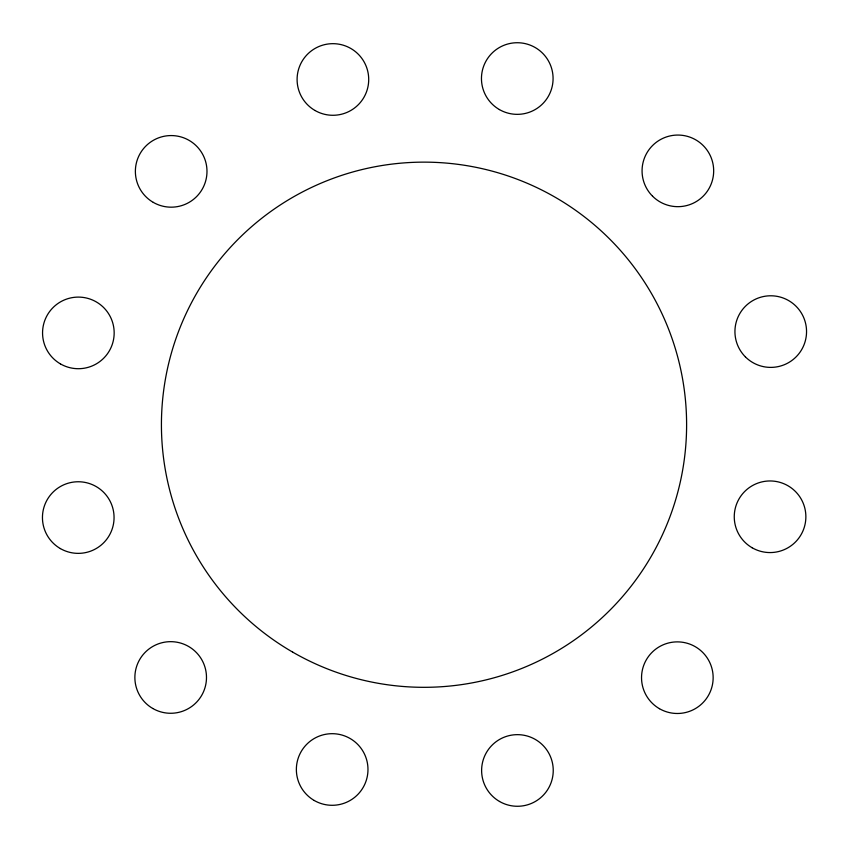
<?xml version="1.0" encoding="UTF-8"?>
<svg xmlns="http://www.w3.org/2000/svg" width="849" height="849" viewBox="0 0 849 849"><rect width="100%" height="100%" fill="white"/><g stroke="black" fill="none" stroke-linecap="round" stroke-linejoin="round"><path stroke-width="1.27" d="M659.44 708.692A35.807 35.807 0 0 0 713.149 677.682A35.807 35.807 0 0 0 659.44 646.673A35.807 35.807 0 0 0 659.44 708.692M752.161 547.775A35.807 35.807 0 0 0 805.871 516.765A35.807 35.807 0 0 0 752.161 485.755A35.807 35.807 0 0 0 752.161 547.775M499.371 109.553A35.807 35.807 0 0 0 553.081 78.532A35.807 35.807 0 0 0 499.371 47.523A35.807 35.807 0 0 0 499.371 109.553M745.422 356.909A35.807 35.807 0 0 0 805.33 340.852A35.807 35.807 0 0 0 761.479 297.001A35.807 35.807 0 0 0 745.422 356.909M652.552 196.183A35.807 35.807 0 0 0 712.46 180.126A35.807 35.807 0 0 0 668.609 136.275A35.807 35.807 0 0 0 652.552 196.183M153.276 202.38A35.807 35.807 0 0 0 206.986 171.371A35.807 35.807 0 0 0 153.276 140.361A35.807 35.807 0 0 0 153.276 202.38M315 110.487A35.807 35.807 0 0 0 368.71 79.477A35.807 35.807 0 0 0 315 48.467A35.807 35.807 0 0 0 315 110.487M60.353 548.571A35.807 35.807 0 0 0 114.063 517.561A35.807 35.807 0 0 0 60.353 486.551A35.807 35.807 0 0 0 60.353 548.571M314.268 800.501A35.807 35.807 0 0 0 367.978 769.491A35.807 35.807 0 0 0 314.268 738.481A35.807 35.807 0 0 0 314.268 800.501M499.53 801.477A35.807 35.807 0 0 0 553.24 770.467A35.807 35.807 0 0 0 499.53 739.447A35.807 35.807 0 0 0 499.53 801.477M152.778 708.48A35.807 35.807 0 0 0 206.487 677.47A35.807 35.807 0 0 0 152.778 646.46A35.807 35.807 0 0 0 152.778 708.48M60.459 363.913A35.807 35.807 0 0 0 114.169 332.904A35.807 35.807 0 0 0 60.459 301.894A35.807 35.807 0 0 0 60.459 363.913M292.714 652.138A262.596 262.596 0 0 0 686.608 424.733A262.596 262.596 0 0 0 292.714 197.318A262.596 262.596 0 0 0 292.714 652.138"/></g></svg>
